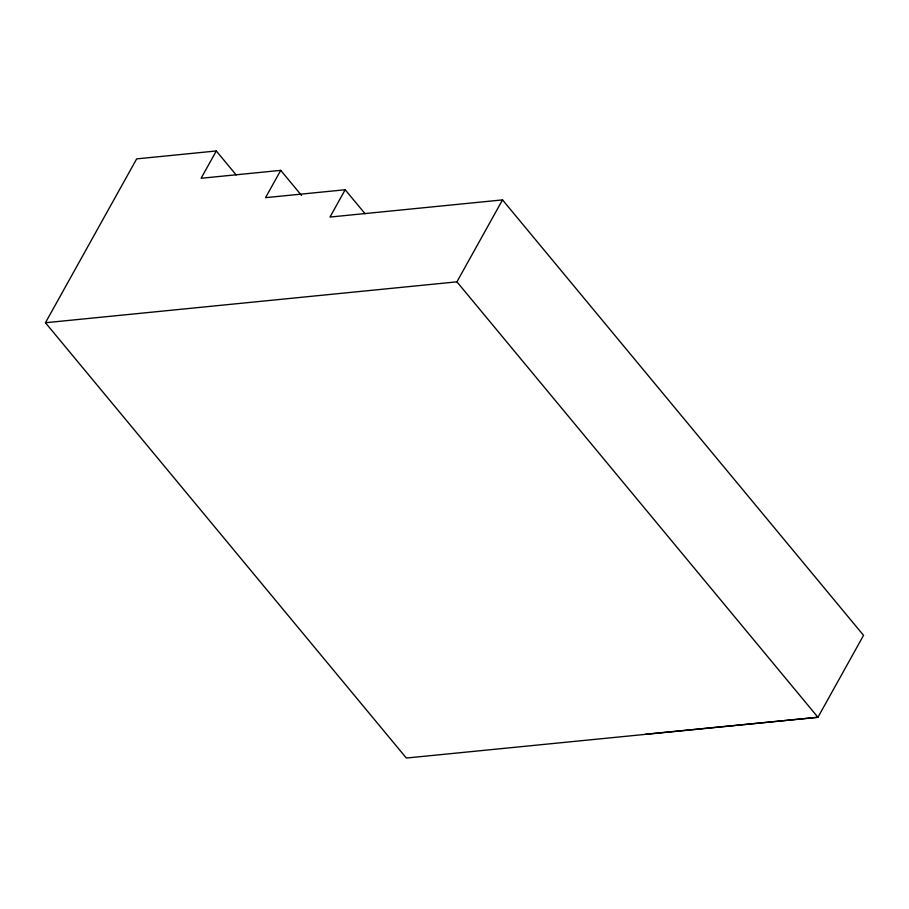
<?xml version="1.0" encoding="UTF-8"?>
<svg xmlns="http://www.w3.org/2000/svg" width="909" height="909" viewBox="0 0 909 909"><rect width="100%" height="100%" fill="white"/><g stroke="black" fill="none" stroke-linecap="round" stroke-linejoin="round"><path stroke-width="1.36" d="M365.077 213.751L345.17 189.754L329.967 217.058L502.529 199.9L863.55 635.357L817.952 717.281L406.334 758.038L45.45 322.74L136.657 158.882L216.297 150.962L236.192 174.971M216.297 150.962L201.094 178.278L280.733 170.358L301.538 195.446M280.733 170.358L265.53 197.662L345.17 189.754M45.45 322.74L456.92 281.835L502.529 199.9M456.92 281.835L817.952 717.281L645.254 734.279"/></g></svg>
